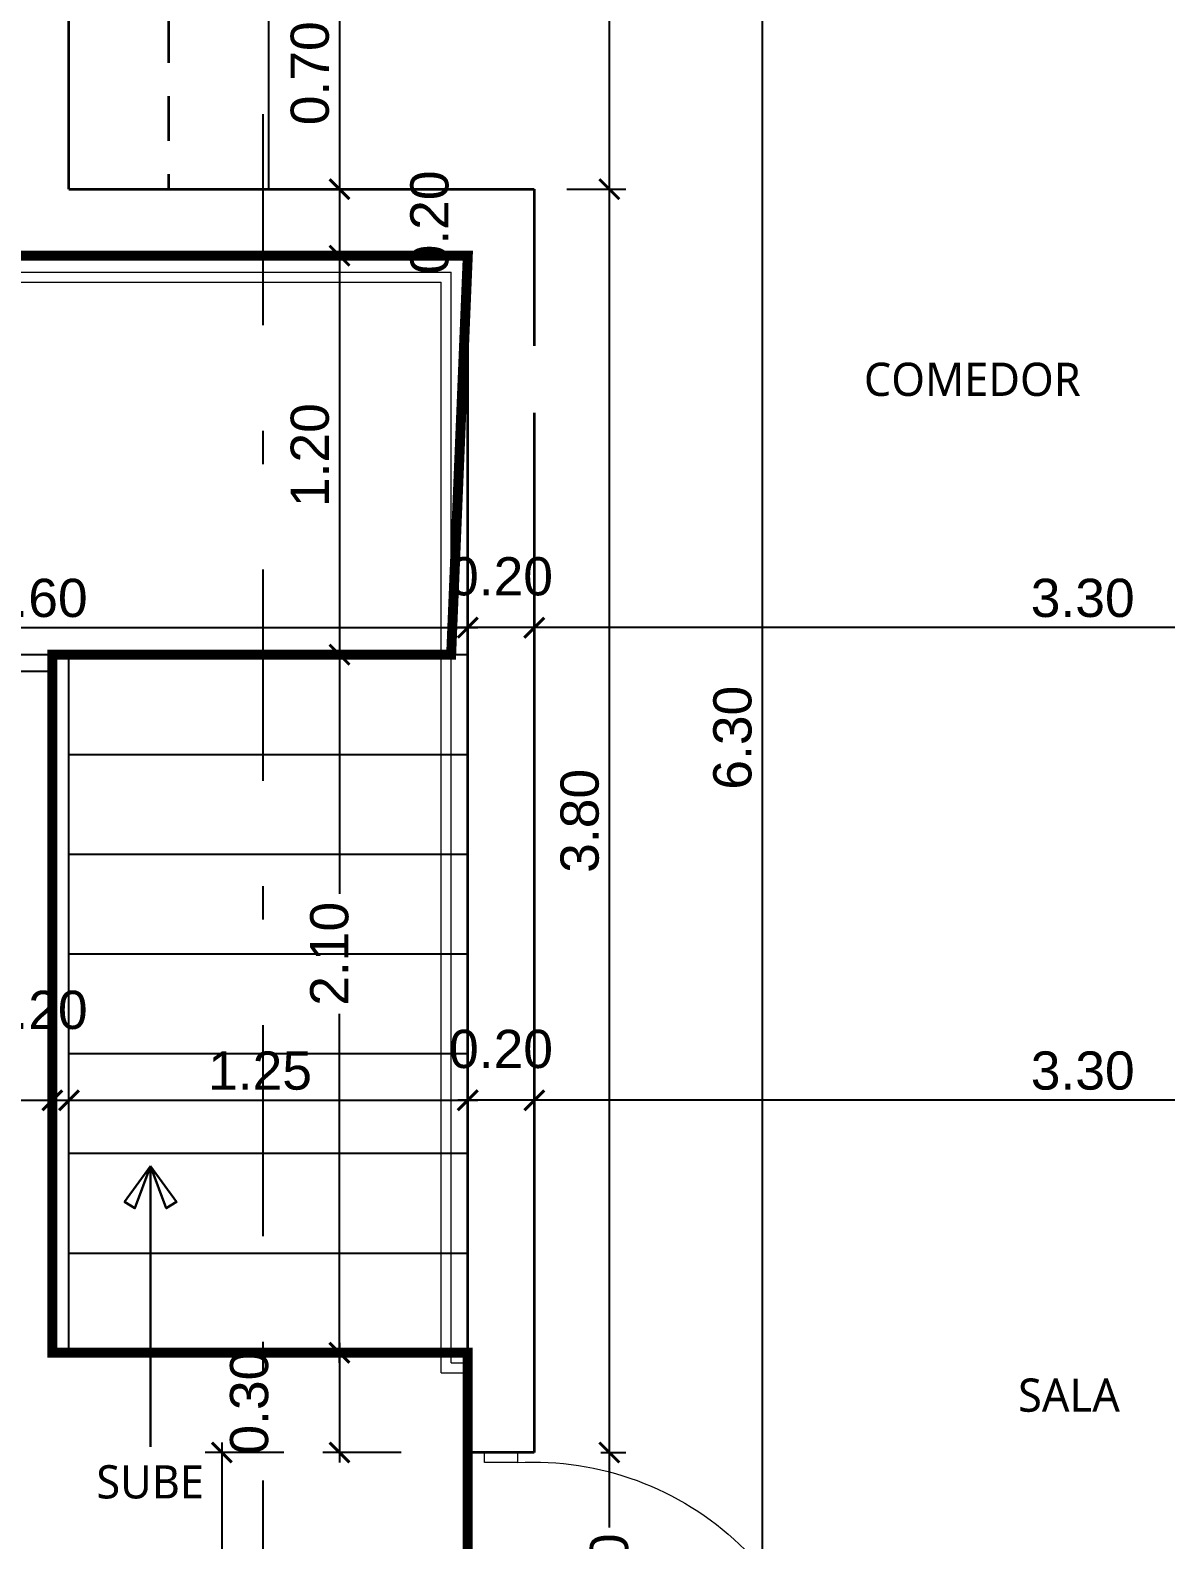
# Model space of a CAD drawing. Header units: feet. Extents: x -417 to 46, y -646 to -218.
# Drawn here: x -97.312 to -93.895, y -494.69 to -490.149 of the extents above; entities that cross this region are included whole.
import ezdxf

# ---------------------------------------------------------------- set-up
doc = ezdxf.new("R2010")
doc.units = ezdxf.units.FT
doc.header["$MEASUREMENT"] = 0
doc.linetypes.add('DASHDOT', pattern=[25.4, 12.7, -6.35, 0, -6.35])
doc.linetypes.add('HIDDEN', pattern=[0.375, 0.25, -0.125])
for name, color, linetype in [('00-PISOS', 30, 'Continuous'), ('COCINA', 2, 'Continuous'), ('DIM', 10, 'Continuous'), ('escalera', 2, 'Continuous'), ('GRDUTIY', 5, 'Continuous'), ('MB3', 8, 'Continuous')]:
    doc.layers.add(name, color=color, linetype=linetype)
for name, color, linetype, lineweight in [('A-WALL', 4, 'Continuous', 25), ('closet', 8, 'Continuous', 5), ('DIM-COTAS', 1, 'Continuous', 5), ('FURN', 2, 'Continuous', 30), ('Piso', 8, 'Continuous', 9), ('puertas', 8, 'Continuous', 9), ('TXT', 2, 'Continuous', 9)]:
    doc.layers.add(name, color=color, linetype=linetype, lineweight=lineweight)
doc.styles.add('ads', font='trebuc.ttf', dxfattribs={"height": 0.14})
doc.styles.get("Standard").update_dxf_attribs({"font": 'arial.ttf', "height": 0.115})
doc.dimstyles.new('KEILY', dxfattribs={"dimtxt": 0.115, "dimasz": 0.06, "dimexe": 0.05, "dimexo": 0.2, "dimgap": 0.03, "dimtad": 1, "dimzin": 1, "dimdsep": 46, "dimtxsty": 'Standard', "dimblk": 'ARCHTICK', "dimcen": 2.5, "dimdle": 0.03, "dimclrd": 256, "dimclre": 256, "dimclrt": 7, "dimadec": 0, "dimazin": 0, "dimtfac": 1, "dimtmove": 2, "dimatfit": 3, "dimfxl": 0.2, "dimfxlon": 1, "dimtolj": 1, "dimtzin": 1, "dimarcsym": 0})

# ---------------------------------------------------------------- blocks, each defined once
blk = doc.blocks.new('A$C4D292AF4')
at = {"layer": 'puertas'}
for points in [[(0.03, 0.05), (0.07, 0.05), (0.07, 1.05), (0.03, 1.05)], [(0, 0), (0.03, 0), (0.03, 0.1), (0, 0.1)], [(0.97, 0), (1, 0), (1, 0.1), (0.97, 0.1)]]:
    blk.add_lwpolyline(points, close=True, dxfattribs=at)
blk.add_arc((0.0677, 0.1465), 0.9035, 357.0481, 89.8556, dxfattribs=at)
blk = doc.blocks.new('A$C074D4DC8')
at = {"layer": 'FURN'}
blk.add_line((0.0418, 0.3424), (0.0418, -0.1979), dxfattribs=at)
for points in [[(0.0418, 0.3424), (-0.0084, 0.2735), (0.0117, 0.2615), (0.0418, 0.3424)], [(0.0418, 0.3424), (0.0919, 0.2735), (0.0719, 0.2615), (0.0418, 0.3424)]]:
    blk.add_lwpolyline(points, dxfattribs=at)
blk = doc.blocks.new('_ArchTick')
at = {"layer": 'DIM-COTAS', "color": 0, "const_width": 0.15}
blk.add_lwpolyline([(-0.5, -0.5), (0.5, 0.5)], dxfattribs=at)
blk = doc.blocks.new('*D1620')
at = {"layer": 'Defpoints', "color": 0, "transparency": 16777216}
for p in [(-95.9954, -491.9464), (-95.9954, -492.0275), (-98.5954, -492.1263)]:
    blk.add_point(p, dxfattribs=at)
at = {"layer": 'DIM', "lineweight": -2, "transparency": 16777216}
for p, q in [((-98.5954, -491.9464), (-98.5954, -491.8964)), ((-95.9954, -491.9464), (-95.9954, -491.8964)), ((-98.6254, -491.9464), (-95.9654, -491.9464))]:
    blk.add_line(p, q, dxfattribs=at)
at = {"layer": 'DIM', "lineweight": -2, "transparency": 16777216, "xscale": 0.06, "yscale": 0.06, "zscale": 0.06, "rotation": 180}
blk.add_blockref('_ArchTick', (-98.5954, -491.9464), dxfattribs=at)
at = {"layer": 'DIM', "lineweight": -2, "transparency": 16777216, "xscale": 0.06, "yscale": 0.06, "zscale": 0.06}
blk.add_blockref('_ArchTick', (-95.9954, -491.9464), dxfattribs=at)
at = {"layer": 'DIM', "color": 7, "transparency": 16777216, "insert": (-97.2954, -491.8577), "char_height": 0.115, "attachment_point": 5}
blk.add_mtext('\\A1;2.60', dxfattribs=at)
blk = doc.blocks.new('*D1628')
at = {"layer": 'Defpoints', "color": 0, "transparency": 16777216}
for p in [(-97.3954, -493.3681), (-97.1954, -493.3681), (-97.1954, -493.3681)]:
    blk.add_point(p, dxfattribs=at)
at = {"layer": 'DIM', "lineweight": -2, "transparency": 16777216}
for p, q in [((-97.1954, -493.3681), (-97.1954, -493.3181)), ((-97.4254, -493.3681), (-97.1654, -493.3681)), ((-97.3954, -493.3681), (-97.3954, -493.4181))]:
    blk.add_line(p, q, dxfattribs=at)
at = {"layer": 'DIM', "lineweight": -2, "transparency": 16777216, "xscale": 0.06, "yscale": 0.06, "zscale": 0.06, "rotation": 180}
blk.add_blockref('_ArchTick', (-97.3954, -493.3681), dxfattribs=at)
at = {"layer": 'DIM', "lineweight": -2, "transparency": 16777216, "xscale": 0.06, "yscale": 0.06, "zscale": 0.06}
blk.add_blockref('_ArchTick', (-97.1954, -493.3681), dxfattribs=at)
at = {"layer": 'DIM', "color": 7, "transparency": 16777216, "insert": (-97.2954, -493.0969), "char_height": 0.115, "attachment_point": 5}
blk.add_mtext('\\A1;0.20', dxfattribs=at)
blk = doc.blocks.new('*D1629')
at = {"layer": 'Defpoints', "color": 0, "transparency": 16777216}
for p in [(-97.2454, -493.3681), (-95.9954, -493.3681), (-95.9954, -493.4307)]:
    blk.add_point(p, dxfattribs=at)
at = {"layer": 'DIM', "lineweight": -2, "transparency": 16777216}
for p, q in [((-97.2454, -493.3681), (-97.2454, -493.3181)), ((-95.9954, -493.3681), (-95.9954, -493.3181)), ((-97.2754, -493.3681), (-95.9654, -493.3681))]:
    blk.add_line(p, q, dxfattribs=at)
at = {"layer": 'DIM', "lineweight": -2, "transparency": 16777216, "xscale": 0.06, "yscale": 0.06, "zscale": 0.06, "rotation": 180}
blk.add_blockref('_ArchTick', (-97.2454, -493.3681), dxfattribs=at)
at = {"layer": 'DIM', "lineweight": -2, "transparency": 16777216, "xscale": 0.06, "yscale": 0.06, "zscale": 0.06}
blk.add_blockref('_ArchTick', (-95.9954, -493.3681), dxfattribs=at)
at = {"layer": 'DIM', "color": 7, "transparency": 16777216, "insert": (-96.6204, -493.2794), "char_height": 0.115, "attachment_point": 5}
blk.add_mtext('\\A1;1.25', dxfattribs=at)
blk = doc.blocks.new('*D1731')
at = {"layer": 'Defpoints', "color": 0, "transparency": 16777216}
for p in [(-93.9954, -489.1275), (-95.3003, -495.4275), (-95.1099, -495.4275)]:
    blk.add_point(p, dxfattribs=at)
at = {"layer": 'DIM', "lineweight": -2, "transparency": 16777216}
for p, q in [((-94.9099, -489.1275), (-95.1599, -489.1275)), ((-95.1099, -489.0975), (-95.1099, -495.4575)), ((-95.1099, -495.4275), (-95.0599, -495.4275))]:
    blk.add_line(p, q, dxfattribs=at)
at = {"layer": 'DIM', "lineweight": -2, "transparency": 16777216, "xscale": 0.06, "yscale": 0.06, "zscale": 0.06}
for p, rotation in [((-95.1099, -489.1275), 90), ((-95.1099, -495.4275), 270)]:
    blk.add_blockref('_ArchTick', p, dxfattribs=dict(at, rotation=rotation))
at = {"layer": 'DIM', "color": 7, "transparency": 16777216, "insert": (-95.1986, -492.2775), "char_height": 0.115, "attachment_point": 5, "rotation": 90}
blk.add_mtext('\\A1;6.30', dxfattribs=at)
blk = doc.blocks.new('*D1681')
at = {"layer": 'Defpoints', "color": 0, "transparency": 16777216}
for p in [(-95.6954, -487.2275), (-95.8971, -490.6275), (-95.5696, -490.6275)]:
    blk.add_point(p, dxfattribs=at)
at = {"layer": 'DIM', "lineweight": -2, "transparency": 16777216}
for p, q in [((-95.5696, -487.1975), (-95.5696, -490.6575)), ((-95.5696, -487.2275), (-95.5196, -487.2275)), ((-95.6971, -490.6275), (-95.5196, -490.6275))]:
    blk.add_line(p, q, dxfattribs=at)
at = {"layer": 'DIM', "lineweight": -2, "transparency": 16777216, "xscale": 0.06, "yscale": 0.06, "zscale": 0.06}
for p, rotation in [((-95.5696, -487.2275), 90), ((-95.5696, -490.6275), 270)]:
    blk.add_blockref('_ArchTick', p, dxfattribs=dict(at, rotation=rotation))
at = {"layer": 'DIM', "color": 7, "transparency": 16777216, "insert": (-95.6583, -488.9275), "char_height": 0.115, "attachment_point": 5, "rotation": 90}
blk.add_mtext('\\A1;3.40', dxfattribs=at)
blk = doc.blocks.new('*D1682')
at = {"layer": 'Defpoints', "color": 0, "transparency": 16777216}
for p in [(-95.8971, -490.6275), (-95.7954, -494.4275), (-95.5696, -494.4275)]:
    blk.add_point(p, dxfattribs=at)
at = {"layer": 'DIM', "lineweight": -2, "transparency": 16777216}
for p, q in [((-95.6971, -490.6275), (-95.5196, -490.6275)), ((-95.5696, -490.5975), (-95.5696, -494.4575)), ((-95.5954, -494.4275), (-95.5196, -494.4275))]:
    blk.add_line(p, q, dxfattribs=at)
at = {"layer": 'DIM', "lineweight": -2, "transparency": 16777216, "xscale": 0.06, "yscale": 0.06, "zscale": 0.06}
for p, rotation in [((-95.5696, -490.6275), 90), ((-95.5696, -494.4275), 270)]:
    blk.add_blockref('_ArchTick', p, dxfattribs=dict(at, rotation=rotation))
at = {"layer": 'DIM', "color": 7, "transparency": 16777216, "insert": (-95.6583, -492.5275), "char_height": 0.115, "attachment_point": 5, "rotation": 90}
blk.add_mtext('\\A1;3.80', dxfattribs=at)
blk = doc.blocks.new('*D1683')
at = {"layer": 'Defpoints', "color": 0, "transparency": 16777216}
for p in [(-95.7954, -494.4275), (-95.7822, -495.4275), (-95.5696, -495.4275)]:
    blk.add_point(p, dxfattribs=at)
at = {"layer": 'DIM', "lineweight": -2, "transparency": 16777216}
for p, q in [((-95.5696, -494.3975), (-95.5696, -494.6535)), ((-95.5954, -494.4275), (-95.5196, -494.4275)), ((-95.5696, -495.4575), (-95.5696, -495.001)), ((-95.5822, -495.4275), (-95.5196, -495.4275))]:
    blk.add_line(p, q, dxfattribs=at)
at = {"layer": 'DIM', "lineweight": -2, "transparency": 16777216, "xscale": 0.06, "yscale": 0.06, "zscale": 0.06}
for p, rotation in [((-95.5696, -494.4275), 90), ((-95.5696, -495.4275), 270)]:
    blk.add_blockref('_ArchTick', p, dxfattribs=dict(at, rotation=rotation))
at = {"layer": 'DIM', "color": 7, "transparency": 16777216, "insert": (-95.5696, -494.8272), "char_height": 0.115, "attachment_point": 5, "rotation": 90}
blk.add_mtext('\\A1;1.00', dxfattribs=at)
blk = doc.blocks.new('*D1690')
at = {"layer": 'Defpoints', "color": 0, "transparency": 16777216}
for p in [(-96.5954, -489.9302), (-96.5954, -490.6275), (-96.3814, -490.6275)]:
    blk.add_point(p, dxfattribs=at)
at = {"layer": 'DIM', "lineweight": -2, "transparency": 16777216}
for p, q in [((-96.3814, -489.9002), (-96.3814, -490.6575)), ((-96.3954, -489.9302), (-96.3314, -489.9302)), ((-96.3954, -490.6275), (-96.3314, -490.6275))]:
    blk.add_line(p, q, dxfattribs=at)
at = {"layer": 'DIM', "lineweight": -2, "transparency": 16777216, "xscale": 0.06, "yscale": 0.06, "zscale": 0.06}
for p, rotation in [((-96.3814, -489.9302), 90), ((-96.3814, -490.6275), 270)]:
    blk.add_blockref('_ArchTick', p, dxfattribs=dict(at, rotation=rotation))
at = {"layer": 'DIM', "color": 7, "transparency": 16777216, "insert": (-96.4701, -490.2788), "char_height": 0.115, "attachment_point": 5, "rotation": 90}
blk.add_mtext('\\A1;0.70', dxfattribs=at)
blk = doc.blocks.new('*D1691')
at = {"layer": 'Defpoints', "color": 0, "transparency": 16777216}
for p in [(-96.5954, -490.6275), (-96.6004, -490.8275), (-96.3814, -490.8275)]:
    blk.add_point(p, dxfattribs=at)
at = {"layer": 'DIM', "lineweight": -2, "transparency": 16777216}
for p, q in [((-96.3954, -490.6275), (-96.3314, -490.6275)), ((-96.3814, -490.5975), (-96.3814, -490.8575)), ((-96.4004, -490.8275), (-96.3314, -490.8275))]:
    blk.add_line(p, q, dxfattribs=at)
at = {"layer": 'DIM', "lineweight": -2, "transparency": 16777216, "xscale": 0.06, "yscale": 0.06, "zscale": 0.06}
for p, rotation in [((-96.3814, -490.6275), 90), ((-96.3814, -490.8275), 270)]:
    blk.add_blockref('_ArchTick', p, dxfattribs=dict(at, rotation=rotation))
at = {"layer": 'DIM', "color": 7, "transparency": 16777216, "insert": (-96.1102, -490.7275), "char_height": 0.115, "attachment_point": 5, "rotation": 90}
blk.add_mtext('\\A1;0.20', dxfattribs=at)
blk = doc.blocks.new('*D1692')
at = {"layer": 'Defpoints', "color": 0, "transparency": 16777216}
for p in [(-96.6004, -490.8275), (-96.6406, -492.0275), (-96.3814, -492.0275)]:
    blk.add_point(p, dxfattribs=at)
at = {"layer": 'DIM', "lineweight": -2, "transparency": 16777216}
for p, q in [((-96.3814, -490.7975), (-96.3814, -492.0575)), ((-96.4004, -490.8275), (-96.3314, -490.8275)), ((-96.4406, -492.0275), (-96.3314, -492.0275))]:
    blk.add_line(p, q, dxfattribs=at)
at = {"layer": 'DIM', "lineweight": -2, "transparency": 16777216, "xscale": 0.06, "yscale": 0.06, "zscale": 0.06}
for p, rotation in [((-96.3814, -490.8275), 90), ((-96.3814, -492.0275), 270)]:
    blk.add_blockref('_ArchTick', p, dxfattribs=dict(at, rotation=rotation))
at = {"layer": 'DIM', "color": 7, "transparency": 16777216, "insert": (-96.4701, -491.4275), "char_height": 0.115, "attachment_point": 5, "rotation": 90}
blk.add_mtext('\\A1;1.20', dxfattribs=at)
blk = doc.blocks.new('*D1693')
at = {"layer": 'Defpoints', "color": 0, "transparency": 16777216}
for p in [(-96.6406, -492.0275), (-96.6002, -494.1275), (-96.3814, -494.1275)]:
    blk.add_point(p, dxfattribs=at)
at = {"layer": 'DIM', "lineweight": -2, "transparency": 16777216}
for p, q in [((-96.3814, -491.9975), (-96.3814, -492.7473)), ((-96.4406, -492.0275), (-96.3314, -492.0275)), ((-96.3814, -494.1575), (-96.3814, -493.1076)), ((-96.4002, -494.1275), (-96.3314, -494.1275))]:
    blk.add_line(p, q, dxfattribs=at)
at = {"layer": 'DIM', "lineweight": -2, "transparency": 16777216, "xscale": 0.06, "yscale": 0.06, "zscale": 0.06}
for p, rotation in [((-96.3814, -492.0275), 90), ((-96.3814, -494.1275), 270)]:
    blk.add_blockref('_ArchTick', p, dxfattribs=dict(at, rotation=rotation))
at = {"layer": 'DIM', "color": 7, "transparency": 16777216, "insert": (-96.4114, -492.9275), "char_height": 0.115, "attachment_point": 5, "rotation": 90}
blk.add_mtext('\\A1;2.10', dxfattribs=at)
blk = doc.blocks.new('*D1694')
at = {"layer": 'Defpoints', "color": 0, "transparency": 16777216}
for p in [(-96.6002, -494.1275), (-96.3814, -494.4275), (-95.9954, -494.4275)]:
    blk.add_point(p, dxfattribs=at)
at = {"layer": 'DIM', "lineweight": -2, "transparency": 16777216}
for p, q in [((-96.4002, -494.1275), (-96.3314, -494.1275)), ((-96.3814, -494.0975), (-96.3814, -494.4575)), ((-96.1954, -494.4275), (-96.4314, -494.4275))]:
    blk.add_line(p, q, dxfattribs=at)
at = {"layer": 'DIM', "lineweight": -2, "transparency": 16777216, "xscale": 0.06, "yscale": 0.06, "zscale": 0.06}
for p, rotation in [((-96.3814, -494.1275), 90), ((-96.3814, -494.4275), 270)]:
    blk.add_blockref('_ArchTick', p, dxfattribs=dict(at, rotation=rotation))
at = {"layer": 'DIM', "color": 7, "transparency": 16777216, "insert": (-96.6526, -494.2775), "char_height": 0.115, "attachment_point": 5, "rotation": 90}
blk.add_mtext('\\A1;0.30', dxfattribs=at)
blk = doc.blocks.new('*D1632')
at = {"layer": 'Defpoints', "color": 0, "transparency": 16777216}
for p in [(-96.3493, -494.4275), (-96.7353, -495.4275), (-96.3493, -495.4275)]:
    blk.add_point(p, dxfattribs=at)
at = {"layer": 'DIM', "lineweight": -2, "transparency": 16777216}
for p, q in [((-96.7353, -494.3975), (-96.7353, -495.4575)), ((-96.5493, -494.4275), (-96.7853, -494.4275)), ((-96.5493, -495.4275), (-96.7853, -495.4275))]:
    blk.add_line(p, q, dxfattribs=at)
at = {"layer": 'DIM', "lineweight": -2, "transparency": 16777216, "xscale": 0.06, "yscale": 0.06, "zscale": 0.06}
for p, rotation in [((-96.7353, -494.4275), 90), ((-96.7353, -495.4275), 270)]:
    blk.add_blockref('_ArchTick', p, dxfattribs=dict(at, rotation=rotation))
at = {"layer": 'DIM', "color": 7, "transparency": 16777216, "insert": (-96.824, -494.9275), "char_height": 0.115, "attachment_point": 5, "rotation": 90}
blk.add_mtext('\\A1;1.00', dxfattribs=at)
blk = doc.blocks.new('*D1634')
at = {"layer": 'Defpoints', "color": 0, "transparency": 16777216}
for p in [(-93.9954, -489.1275), (-93.9954, -489.6716), (-92.4954, -490.3275)]:
    blk.add_point(p, dxfattribs=at)
at = {"layer": 'DIM', "lineweight": -2, "transparency": 16777216}
for p, q in [((-93.9954, -489.4716), (-93.9954, -489.7216)), ((-92.4954, -489.8716), (-92.4954, -489.6216)), ((-92.4654, -489.6716), (-94.0254, -489.6716))]:
    blk.add_line(p, q, dxfattribs=at)
at = {"layer": 'DIM', "lineweight": -2, "transparency": 16777216, "xscale": 0.06, "yscale": 0.06, "zscale": 0.06, "rotation": 180}
blk.add_blockref('_ArchTick', (-93.9954, -489.6716), dxfattribs=at)
at = {"layer": 'DIM', "lineweight": -2, "transparency": 16777216, "xscale": 0.06, "yscale": 0.06, "zscale": 0.06}
blk.add_blockref('_ArchTick', (-92.4954, -489.6716), dxfattribs=at)
at = {"layer": 'DIM', "color": 7, "transparency": 16777216, "insert": (-93.2454, -489.5829), "char_height": 0.115, "attachment_point": 5}
blk.add_mtext('\\A1;1.50', dxfattribs=at)
blk = doc.blocks.new('*D1642')
at = {"layer": 'Defpoints', "color": 0, "transparency": 16777216}
for p in [(-95.7954, -491.9464), (-95.7954, -492.0471), (-92.4954, -492.2341)]:
    blk.add_point(p, dxfattribs=at)
at = {"layer": 'DIM', "lineweight": -2, "transparency": 16777216}
for p, q in [((-95.7954, -491.9464), (-95.7954, -491.8964)), ((-92.4954, -492.0341), (-92.4954, -491.8964)), ((-92.4654, -491.9464), (-95.8254, -491.9464))]:
    blk.add_line(p, q, dxfattribs=at)
at = {"layer": 'DIM', "lineweight": -2, "transparency": 16777216, "xscale": 0.06, "yscale": 0.06, "zscale": 0.06, "rotation": 180}
blk.add_blockref('_ArchTick', (-95.7954, -491.9464), dxfattribs=at)
at = {"layer": 'DIM', "lineweight": -2, "transparency": 16777216, "xscale": 0.06, "yscale": 0.06, "zscale": 0.06}
blk.add_blockref('_ArchTick', (-92.4954, -491.9464), dxfattribs=at)
at = {"layer": 'DIM', "color": 7, "transparency": 16777216, "insert": (-94.1454, -491.8576), "char_height": 0.115, "attachment_point": 5}
blk.add_mtext('\\A1;3.30', dxfattribs=at)
blk = doc.blocks.new('*D1643')
at = {"layer": 'Defpoints', "color": 0, "transparency": 16777216}
for p in [(-95.9954, -491.9464), (-95.7954, -492.0471), (-95.9954, -492.1263)]:
    blk.add_point(p, dxfattribs=at)
at = {"layer": 'DIM', "lineweight": -2, "transparency": 16777216}
for p, q in [((-95.9954, -491.9464), (-95.9954, -491.8964)), ((-95.7954, -491.9464), (-95.7954, -491.8964)), ((-95.7654, -491.9464), (-96.0254, -491.9464))]:
    blk.add_line(p, q, dxfattribs=at)
at = {"layer": 'DIM', "lineweight": -2, "transparency": 16777216, "xscale": 0.06, "yscale": 0.06, "zscale": 0.06, "rotation": 180}
blk.add_blockref('_ArchTick', (-95.9954, -491.9464), dxfattribs=at)
at = {"layer": 'DIM', "lineweight": -2, "transparency": 16777216, "xscale": 0.06, "yscale": 0.06, "zscale": 0.06}
blk.add_blockref('_ArchTick', (-95.7954, -491.9464), dxfattribs=at)
at = {"layer": 'DIM', "color": 7, "transparency": 16777216, "insert": (-95.8954, -491.7927), "char_height": 0.115, "attachment_point": 5}
blk.add_mtext('\\A1;0.20', dxfattribs=at)
blk = doc.blocks.new('*D1727')
at = {"layer": 'Defpoints', "color": 0, "transparency": 16777216}
for p in [(-92.4954, -493.1653), (-95.7954, -493.3681), (-95.7954, -493.4307)]:
    blk.add_point(p, dxfattribs=at)
at = {"layer": 'DIM', "lineweight": -2, "transparency": 16777216}
for p, q in [((-95.7954, -493.3681), (-95.7954, -493.3181)), ((-92.4654, -493.3681), (-95.8254, -493.3681)), ((-92.4954, -493.3653), (-92.4954, -493.4181))]:
    blk.add_line(p, q, dxfattribs=at)
at = {"layer": 'DIM', "lineweight": -2, "transparency": 16777216, "xscale": 0.06, "yscale": 0.06, "zscale": 0.06, "rotation": 180}
blk.add_blockref('_ArchTick', (-95.7954, -493.3681), dxfattribs=at)
at = {"layer": 'DIM', "lineweight": -2, "transparency": 16777216, "xscale": 0.06, "yscale": 0.06, "zscale": 0.06}
blk.add_blockref('_ArchTick', (-92.4954, -493.3681), dxfattribs=at)
at = {"layer": 'DIM', "color": 7, "transparency": 16777216, "insert": (-94.1454, -493.2793), "char_height": 0.115, "attachment_point": 5}
blk.add_mtext('\\A1;3.30', dxfattribs=at)
blk = doc.blocks.new('*D1728')
at = {"layer": 'Defpoints', "color": 0, "transparency": 16777216}
for p in [(-95.9954, -493.3681), (-95.7954, -493.4307), (-95.9954, -493.4523)]:
    blk.add_point(p, dxfattribs=at)
at = {"layer": 'DIM', "lineweight": -2, "transparency": 16777216}
for p, q in [((-95.9954, -493.3681), (-95.9954, -493.3181)), ((-95.7954, -493.3681), (-95.7954, -493.3181)), ((-95.7654, -493.3681), (-96.0254, -493.3681))]:
    blk.add_line(p, q, dxfattribs=at)
at = {"layer": 'DIM', "lineweight": -2, "transparency": 16777216, "xscale": 0.06, "yscale": 0.06, "zscale": 0.06, "rotation": 180}
blk.add_blockref('_ArchTick', (-95.9954, -493.3681), dxfattribs=at)
at = {"layer": 'DIM', "lineweight": -2, "transparency": 16777216, "xscale": 0.06, "yscale": 0.06, "zscale": 0.06}
blk.add_blockref('_ArchTick', (-95.7954, -493.3681), dxfattribs=at)
at = {"layer": 'DIM', "color": 7, "transparency": 16777216, "insert": (-95.8954, -493.2144), "char_height": 0.115, "attachment_point": 5}
blk.add_mtext('\\A1;0.20', dxfattribs=at)

msp = doc.modelspace()

# ---------------------------------------------------------------- linework, layer by layer
at = {"layer": '00-PISOS', "const_width": 0.03}
msp.add_lwpolyline([(-95.9954, -494.1275), (-97.2454, -494.1275), (-97.2454, -492.0275), (-96.0454, -492.0275), (-95.9954, -490.8275), (-98.5954, -490.8275), (-98.5954, -496.4275), (-98.0454, -496.4275), (-98.0454, -496.6275), (-96.5454, -496.6275), (-96.5454, -496.4275), (-95.9954, -496.4275)], close=True, dxfattribs=at)
at = {"layer": 'A-WALL', "lineweight": 35, "extrusion": (-2.36783e-12, 8.94772e-16, -1)}
for p, q in [((-97.1954, -490.6275), (-97.1954, -487.2275)), ((-97.1954, -490.6275), (-95.7954, -490.6275)), ((-95.7954, -490.6275), (-95.7954, -494.4275)), ((-98.5954, -490.8275), (-95.9954, -490.8275)), ((-95.9954, -494.4275), (-95.9954, -490.8275))]:
    msp.add_line(p, q, dxfattribs=at)
at = {"layer": 'A-WALL', "lineweight": 35}
msp.add_line((-95.7954, -494.4275), (-95.9954, -494.4275), dxfattribs=at)
at = {"layer": 'closet'}
for p, q in [((-98.5454, -490.8775), (-96.0454, -490.8775)), ((-98.5154, -490.9075), (-96.0754, -490.9075)), ((-96.0754, -494.1875), (-96.0754, -490.9075)), ((-96.0454, -494.1575), (-96.0454, -490.8775)), ((-96.0454, -494.1575), (-95.9954, -494.1575)), ((-96.0754, -494.1875), (-95.9954, -494.1875))]:
    msp.add_line(p, q, dxfattribs=at)
at = {"layer": 'COCINA', "extrusion": (-2.36659e-12, 8.94772e-16, -1)}
msp.add_line((-96.5954, -489.9802), (-96.5954, -490.6275), dxfattribs=at)
at = {"layer": 'escalera'}
for p, q in [((-97.3954, -492.0275), (-97.1954, -492.0275)), ((-97.1954, -492.0275), (-95.9954, -492.0275)), ((-97.1954, -494.1275), (-97.1954, -492.0275)), ((-97.3454, -492.0775), (-97.2454, -492.0775)), ((-97.2454, -494.1275), (-97.2454, -492.0775)), ((-97.1954, -492.3275), (-95.9954, -492.3275)), ((-97.1954, -492.6275), (-95.9954, -492.6275)), ((-97.1954, -492.9275), (-95.9954, -492.9275)), ((-97.1954, -493.2275), (-95.9954, -493.2275)), ((-97.1954, -493.5275), (-95.9954, -493.5275)), ((-97.1954, -493.8275), (-95.9954, -493.8275)), ((-97.2454, -494.1275), (-97.1954, -494.1275)), ((-97.1954, -494.1275), (-95.9954, -494.1275))]:
    msp.add_line(p, q, dxfattribs=at)
at = {"layer": 'GRDUTIY', "color": 8, "linetype": 'DASHDOT', "ltscale": 0.05}
msp.add_line((-96.6106, -499.2567), (-96.6106, -483.0576), dxfattribs=at)
at = {"layer": 'MB3', "linetype": 'HIDDEN', "lineweight": 35, "ltscale": 0.54, "extrusion": (-2.36659e-12, 8.94772e-16, -1)}
msp.add_line((-96.8954, -487.5275), (-96.8954, -490.6275), dxfattribs=at)
at = {"layer": 'Piso'}
msp.add_line((-95.9954, -494.4275), (-95.9954, -495.4275), dxfattribs=at)

# ---------------------------------------------------------------- block references
at = {"layer": 'FURN', "xscale": 1.5625, "yscale": 1.5625, "zscale": 1.5625}
msp.add_blockref('A$C074D4DC8', (-97.0149, -494.1013), dxfattribs=at)
at = {"layer": 'puertas', "extrusion": (-2.36659e-12, 8.94772e-16, -1), "rotation": 89.99999999999675}
msp.add_blockref('A$C4D292AF4', (95.9454, -495.4275), dxfattribs=at)

# ---------------------------------------------------------------- texts
at = {"layer": 'TXT', "char_height": 0.1, "attachment_point": 2, "style": 'ads'}
for s, insert, width in [('SALA', (-94.1866, -494.2049), 2.838), ('SUBE', (-96.951, -494.4657), 2.688)]:
    msp.add_mtext(s, dxfattribs=dict(at, insert=insert, width=width))

# ---------------------------------------------------------------- dimensions: what is measured, and where the dimension line sits
at = {"layer": 'DIM'}
for base, p1, p2, angle, picture, middle in [((-95.5696, -490.6275), (-95.6954, -487.2275), (-95.8971, -490.6275), 90, '*D1681', (-95.6583, -488.9275)), ((-93.9954, -489.6716), (-92.4954, -490.3275), (-93.9954, -489.1275), 180, '*D1634', (-93.2454, -489.5829)), ((-96.3814, -490.6275), (-96.5954, -489.9302), (-96.5954, -490.6275), 90, '*D1690', (-96.4701, -490.2788)), ((-96.3814, -490.8275), (-96.5954, -490.6275), (-96.6004, -490.8275), 90, '*D1691', (-96.1102, -490.7275)), ((-96.3814, -492.0275), (-96.6004, -490.8275), (-96.6406, -492.0275), 90, '*D1692', (-96.4701, -491.4275)), ((-95.9954, -491.9464), (-95.7954, -492.0471), (-95.9954, -492.1263), 180, '*D1643', (-95.8954, -491.7927)), ((-95.7954, -491.9464), (-92.4954, -492.2341), (-95.7954, -492.0471), 180, '*D1642', (-94.1454, -491.8576)), ((-95.9954, -493.3681), (-95.7954, -493.4307), (-95.9954, -493.4523), 180, '*D1728', (-95.8954, -493.2144)), ((-95.7954, -493.3681), (-92.4954, -493.1653), (-95.7954, -493.4307), 180, '*D1727', (-94.1454, -493.2793)), ((-96.3814, -494.4275), (-96.6002, -494.1275), (-95.9954, -494.4275), 90, '*D1694', (-96.6526, -494.2775)), ((-96.7353, -495.4275), (-96.3493, -494.4275), (-96.3493, -495.4275), 90, '*D1632', (-96.824, -494.9275))]:
    dim = msp.add_linear_dim(base=base, p1=p1, p2=p2, angle=angle, dimstyle='KEILY', dxfattribs=at)
    dim.commit()
    dim.dimension.update_dxf_attribs({"geometry": picture, "text_midpoint": middle})
for base, p1, p2, picture, middle in [((-95.9954, -491.9464), (-98.5954, -492.1263), (-95.9954, -492.0275), '*D1620', (-97.2954, -491.8577)), ((-97.1954, -493.3681), (-97.3954, -493.3681), (-97.1954, -493.3681), '*D1628', (-97.2954, -493.0969)), ((-95.9954, -493.3681), (-97.2454, -493.3681), (-95.9954, -493.4307), '*D1629', (-96.6204, -493.2794))]:
    dim = msp.add_linear_dim(base=base, p1=p1, p2=p2, dimstyle='KEILY', dxfattribs=at)
    dim.commit()
    dim.dimension.update_dxf_attribs({"geometry": picture, "text_midpoint": middle})
for base, p1, p2, picture, middle in [((-96.3814, -494.1275), (-96.6406, -492.0275), (-96.6002, -494.1275), '*D1693', (-96.4114, -492.9275)), ((-95.5696, -495.4275), (-95.7954, -494.4275), (-95.7822, -495.4275), '*D1683', (-95.5696, -494.8272))]:
    dim = msp.add_linear_dim(base=base, p1=p1, p2=p2, angle=90, dimstyle='KEILY', dxfattribs=at)
    dim.commit()
    dim.dimension.update_dxf_attribs({"geometry": picture, "text_midpoint": middle, "dimtype": 160})

# ---------------------------------------------------------------- next in the draw order: texts
at = {"layer": 'TXT', "insert": (-94.4776, -491.1494, -0.3375), "char_height": 0.1, "width": 2.838, "attachment_point": 2, "style": 'ads', "bg_fill": 2}
msp.add_mtext('COMEDOR', dxfattribs=at)

# ---------------------------------------------------------------- next in the draw order: dimensions: what is measured, and where the dimension line sits
at = {"layer": 'DIM'}
for base, p1, p2, picture, middle in [((-95.1099, -495.4275), (-93.9954, -489.1275), (-95.3003, -495.4275), '*D1731', (-95.1986, -492.2775)), ((-95.5696, -494.4275), (-95.8971, -490.6275), (-95.7954, -494.4275), '*D1682', (-95.6583, -492.5275))]:
    dim = msp.add_linear_dim(base=base, p1=p1, p2=p2, angle=90, dimstyle='KEILY', dxfattribs=at)
    dim.commit()
    dim.dimension.update_dxf_attribs({"geometry": picture, "text_midpoint": middle})

doc.saveas('drawing.dxf')
